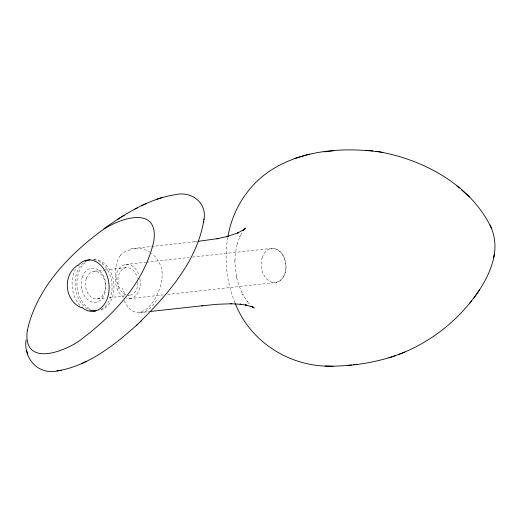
<?xml version="1.0" encoding="UTF-8"?>
<svg xmlns="http://www.w3.org/2000/svg" width="521" height="521" viewBox="0 0 521 521"><rect width="100%" height="100%" fill="white"/><g stroke="black" fill="none" stroke-linecap="round" stroke-linejoin="round"><path stroke-width="0.39" stroke-dasharray="2.6 1.95" d="M234.925 260.617L235.44 252.952L237.387 243.183L237.107 244.115L240.305 235.512L239.706 236.736L241.698 232.985M227.775 237.615C224.056 259.38 226.57 282.206 234.938 302.642M120.325 255.537C113.109 265.41 115.447 278.826 119.068 289.63M130.68 249.018C137.108 247.358 144.154 248.563 149.768 252.073M124.076 300.676C140.924 335.172 169.931 284.466 160.208 264.876A26.929 24.767 -46.2 0 0 159.042 262.096L155.753 257.211L151.533 253.278M194.678 241.744L197.381 241.438M133.291 248.504L195.805 241.62M125.691 264.473L145.815 262.258M146.622 262.167L189.286 257.465M192.503 257.113L271.395 248.419C288.36 248.133 291.786 279.165 275.173 282.59L167.3 294.476M94.19 271.207L104.474 270.073M105.262 269.989L126.616 267.638M97.251 298.924L105.952 297.966M109.117 297.621L124.936 295.876M128.094 295.531L129.677 295.355M129.469 298.644L163.275 294.919M139.452 312.678L149.156 311.61M249.533 304.127L246.778 300.897L247.625 301.965L242.63 294.261L243.112 295.114L239.08 286.003L236.912 278.631M236.358 276.104L236.977 278.943M236.404 276.325L234.932 262.975M234.925 260.298L234.938 263.203M79.908 305.443A25.79 18.404 83.7 0 1 75.512 269.233M89.456 308.725A25.79 18.404 83.7 0 1 77.121 286.596A25.79 18.404 83.7 0 1 85.06 262.812M93.669 259.386A25.79 18.404 83.7 0 1 113.819 283.593A25.79 18.404 83.7 0 1 98.58 310.698M137.902 282.2A13.95 9.951 83.7 0 1 128.153 295.414M126.017 294.951A13.95 9.951 83.7 0 1 117.883 280.187A13.95 9.951 83.7 0 1 126.447 267.651A13.95 9.951 83.7 0 1 137.42 278.26M124.512 293.57A28.805 6.858 68.9 0 1 122.103 287.911M120.227 255.453A29.534 23.36 38.9 0 1 130.973 249.683M156.489 300.161A28.844 15.168 -69.7 0 1 140.983 313.082M139.882 278.696A17.193 12.27 83.7 0 1 126.453 298.351M123.881 297.276A17.193 12.27 83.7 0 1 118.645 269.246A17.193 12.27 83.7 0 1 138.983 275.166M87.697 308.946A25.79 18.404 83.7 0 1 75.213 286.609A25.79 18.404 83.7 0 1 83.451 262.727M93.819 259.627A25.79 18.404 83.7 0 1 111.865 283.163A25.79 18.404 83.7 0 1 99.472 310.158M86.356 278.416A13.95 9.951 83.7 0 0 96.444 299.002A13.95 9.951 83.7 0 0 103.607 277.869A13.95 9.951 83.7 0 0 86.356 278.416M262.363 257.237A17.193 12.27 83.7 0 0 274.795 282.61A17.193 12.27 83.7 0 0 283.632 256.566A17.193 12.27 83.7 0 0 262.363 257.237M82.409 276.892A17.193 12.27 83.7 0 0 94.711 302.382A17.193 12.27 83.7 0 0 103.699 276.449A17.193 12.27 83.7 0 0 82.409 276.892"/><path stroke-width="0.78" d="M203.952 219.751C207.228 202.728 191.324 190.855 175.421 194.652C148.876 198.748 125.483 213.571 103.887 228.739M26.115 339.848C23.328 358.116 37.935 375.055 56.932 370.978C88.427 365.97 114.529 344.961 137.655 324.316M136.749 325.169C166.427 295.863 197.635 261.685 204.024 218.937M203.691 222.519L203.763 221.757M494.058 255.85C495.946 246.166 494.813 235.909 490.867 226.869M227.898 236.938C232.483 208.967 249.266 183.125 273.688 168.511C305.065 149.761 343.762 147.332 379.281 151.839M473.407 298.513C482.876 285.886 491.127 271.695 494.032 256M493.687 257.902L494.357 254.176M479.574 289.813C458.949 320.877 427.819 345.026 392.352 356.69M469.877 303.072L471.661 300.76M244.173 229.553L245.424 228.244L242.688 230.569L243.945 229.644L237.439 233.095L238.67 232.607L226.785 236.638L227.944 236.345L216.944 238.781L218.071 238.572L198.169 241.347M140.273 321.841L141.126 321.047M77.942 265.189C62.051 274.899 64.454 301.255 81.882 307.885M117.284 219.523L124.076 215.284M134.626 209.279L137.544 207.781M86.701 361.183L81.452 363.697M146.453 203.45L141.315 205.854M398.441 354.586L401.489 353.368M401.873 353.205L404.895 352.007M329.376 366.178C350.477 366.23 371.74 363.202 391.877 356.839M157.095 199.172L162.474 197.413M388.809 357.842L395.393 355.693M294.313 158.586L305.723 155.141M306.114 155.037L309.761 154.112M56.932 370.978L61.328 370.327M333.811 150.777L324.134 151.826M149.97 311.519L202.864 305.69M353.596 364.72L357.341 364.303M347.663 365.39L351.408 364.98M201.738 305.814L217.498 304.264L231.689 303.743L230.51 303.71L241.282 304.316L240.038 304.192L246.661 305.15L245.358 304.941L252.457 306.895L251.031 306.27L254.202 307.944L252.698 306.941M235.205 303.274C249.683 341.144 288.803 366.217 328.979 366.165M325.234 366.061L333.14 366.283M365.937 150.23L369.148 150.549M369.643 150.589L372.828 150.901M379.698 151.911C424.81 160.116 471.453 185.561 491.524 228.439M376.045 151.318L382.902 152.432M456.982 186.036L459.222 187.912M461.417 189.722L469.336 196.866M490.059 224.942L490.802 226.726M26.734 350.509L27.606 354.163M78.13 265.397A25.79 18.404 83.7 0 1 102.702 267.468A25.79 18.404 83.7 0 1 105.965 301.548A25.79 18.404 83.7 0 1 82.168 307.572M95.949 310.783A25.79 18.404 83.7 0 1 93.311 310.34M95.232 310.952A25.79 18.404 83.7 0 1 89.527 309.845M84.936 261.666A25.79 18.404 83.7 0 1 90.055 259.705M27.326 330.503C22.123 369.109 68.082 350.998 83.842 337.354C115.545 313.134 145.164 280.728 153.897 240.754C159.1 202.155 113.142 220.259 97.381 233.909C65.679 258.123 36.06 290.536 27.326 330.503"/></g></svg>
